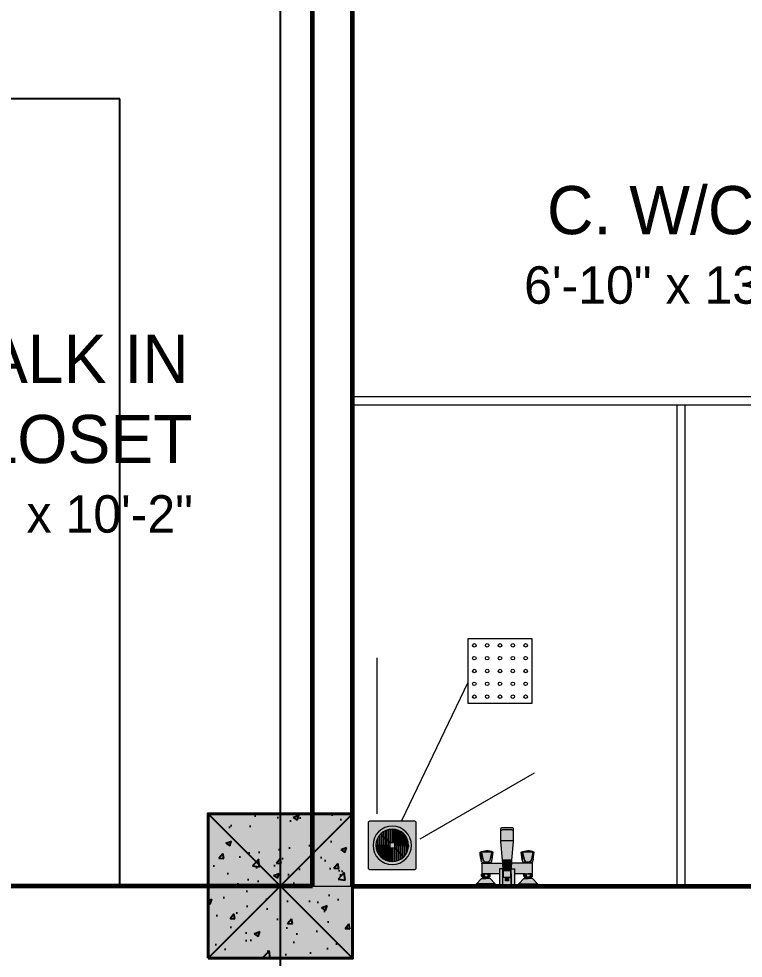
# Model space of a CAD drawing. Header units: feet. Extents: x 109753 to 150441, y 47761 to 75080.
# Drawn here: x 126728.4 to 126818.7, y 50687.7 to 50804.8 of the extents above; entities that cross this region are included whole.
import ezdxf

# ---------------------------------------------------------------- set-up
doc = ezdxf.new("R2010")
doc.units = ezdxf.units.FT
doc.header["$LTSCALE"] = 50
doc.header["$MEASUREMENT"] = 0
doc.linetypes.add('ACAD_ISO04W100', pattern=[30, 24, -3, 0, -3])
doc.linetypes.add('CENTER', pattern=[2, 1.25, -0.25, 0.25, -0.25])
for name, color, linetype, lineweight in [('A-Furniture', 175, 'Continuous', 0), ('CENTRELINE', 146, 'CENTER', 18), ('COLUMN', 16, 'Continuous', 40), ('door and windows', 4, 'Continuous', 13), ('HATCH', 9, 'Continuous', 9), ('TEXT', 181, 'Continuous', 13), ('WALL', 1, 'Continuous', 60)]:
    doc.layers.add(name, color=color, linetype=linetype, lineweight=lineweight)
doc.layers.add('HACTH', color=251, linetype='Continuous')
doc.layers.add('WC-OUTL', color=7, linetype='Continuous')
doc.styles.add('GL_Imperial', font='GOTHIC.TTF', dxfattribs={"height": 8})

# ---------------------------------------------------------------- blocks, each defined once
blk = doc.blocks.new('A$Cb5c74cea')
at = {"true_color": 0xffffff, "transparency": 33554687}
h = blk.add_hatch(color=7, dxfattribs=at)
h.dxf.hatch_style = 1
h.paths.add_polyline_path([(-9, -9), (9, -9), (9, 9), (-9, 9)])
at = {"layer": 'HACTH', "transparency": 33554623}
h = blk.add_hatch(dxfattribs=at)
h.set_pattern_fill('AR-CONC', color=256)
h.set_pattern_definition([(50, (-126497.0296, -50480.552), (7.17260183, -0.62752135), [0.75, -8.25]), (355, (-126497.03, -50480.552), (-1.38751334, 7.52192134), [0.6, -6.6]), (100.4514445, (-126496.432, -50480.604), (5.78508847, 6.8943999), [0.63740192, -7.01142112]), (46.1842, (-126497.03, -50478.552), (10.6724133, -1.6551928), [1.125, -12.375]), (96.6356355, (-126496.14, -50478.69), (9.34661946, 9.741186), [0.9561034, -10.5171376]), (351.184164, (-126497.03, -50478.552), (9.34661945, 9.741186), [0.9, -9.9]), (21, (-126496.0296, -50479.052), (5.96907052, -4.0261889), [0.75, -8.25]), (326, (-126496.03, -50479.052), (2.4331533, 7.25150045), [0.6, -6.6]), (71.451445, (-126495.532, -50479.387), (8.40222377, 3.22531153), [0.6374019, -7.01142112]), (37.5, (-126497.0296, -50480.5518), (0.121598553, 3.32893854), [0, -6.52, 0, -6.7, 0, -6.625]), (7.5, (-126497.0296, -50480.5518), (2.63069537, 3.94411712), [0, -3.82, 0, -6.37, 0, -2.525]), (327.5, (-126499.2596, -50480.5518), (5.33822436, -0.225548717), [0, -2.5, 0, -7.8, 0, -10.35]), (317.5, (-126500.2596, -50480.5518), (5.8318617, 1.00104982), [0, -3.25, 0, -5.18, 0, -7.35])])
h.paths.add_polyline_path([(-9, -9), (9, -9), (9, 9), (-9, 9)])
at = {"layer": 'COLUMN'}
blk.add_lwpolyline([(-9, -9), (9, -9), (9, 9), (-9, 9)], close=True, dxfattribs=at)
at = {"layer": 'Defpoints', "color": 18, "true_color": 0x000000}
for p, q in [((-9, -9), (9, 9)), ((-9, 9), (9, -9))]:
    blk.add_line(p, q, dxfattribs=at)
blk = doc.blocks.new('A$C5DD272C8')
at = {"lineweight": 0, "ltscale": 0.1}
blk.add_lwpolyline([(-100, 0), (100, 0), (100, 200), (-100, 200)], close=True, dxfattribs=at)
for centre in [(-80, 180), (-40, 180), (0, 180), (40, 180), (80, 180), (-80, 140), (-40, 140), (0, 140), (40, 140), (80, 140), (-80, 100), (-40, 100), (0, 100), (40, 100), (80, 100), (-80, 60), (-40, 60), (0, 60), (40, 60), (80, 60), (-80, 20), (-40, 20), (0, 20), (40, 20), (80, 20)]:
    blk.add_circle(centre, 5.52, dxfattribs=at)
blk = doc.blocks.new('*U872')
at = {"true_color": 0xffffff}
h = blk.add_hatch(color=7, dxfattribs=at)
h.dxf.hatch_style = 1
edge = h.paths.add_edge_path()
edge.add_arc((0.015, 0.1787), 0.004, 360, 450)
edge.add_line((0.015, 0.1827), (-0.015, 0.1827))
edge.add_arc((-0.015, 0.1787), 0.004, 90, 180)
edge.add_line((-0.019, 0.1787), (-0.019, 0.1717))
edge.add_line((-0.019, 0.1717), (-0.019, 0.1387))
edge.add_line((-0.019, 0.1387), (-0.014, 0.0807))
edge.add_line((-0.014, 0.0807), (-0.0134, 0.0716))
edge.add_line((-0.0134, 0.0716), (-0.0523, 0.0716))
edge.add_line((-0.0523, 0.0716), (-0.0523, 0.0728))
edge.add_arc((-0.0527, 0.077), 0.00417, 275.2861, 335.1491)
edge.add_arc((-0.2501, 0.1212), 0.2064, 347.1247, 355.6663)
edge.add_arc((-0.0658, 0.0528), 0.057, 67.8225, 88.6863)
edge.add_arc((-0.0632, 0.0528), 0.057, 91.3137, 112.1775)
edge.add_arc((0.1212, 0.1212), 0.2064, 184.3337, 192.8753)
edge.add_arc((-0.0763, 0.077), 0.00417, 204.8509, 264.7139)
edge.add_line((-0.0767, 0.0728), (-0.0767, 0.0716))
edge.add_arc((-0.0772, 0.0694), 0.00226, 76.3145, 180)
edge.add_line((-0.0795, 0.0694), (-0.0795, 0.0404))
edge.add_line((-0.0795, 0.0404), (-0.0765, 0.0384))
edge.add_line((-0.0765, 0.0384), (-0.0791, 0.0364))
edge.add_line((-0.0791, 0.0364), (-0.0791, 0.0302))
edge.add_line((-0.0791, 0.0302), (-0.0765, 0.028))
edge.add_line((-0.0765, 0.028), (-0.0765, 0.0238))
edge.add_line((-0.0765, 0.0238), (-0.0795, 0.0238))
edge.add_line((-0.0795, 0.0238), (-0.0951, 0.007))
edge.add_line((-0.0951, 0.007), (-0.0951, -0.0004))
edge.add_line((-0.0951, -0.0004), (-0.0367, -0.0004))
edge.add_line((-0.0367, -0.0004), (-0.0367, 0.007))
edge.add_line((-0.0367, 0.007), (-0.0523, 0.0238))
edge.add_line((-0.0523, 0.0238), (-0.0553, 0.0238))
edge.add_line((-0.0553, 0.0238), (-0.0553, 0.028))
edge.add_line((-0.0553, 0.028), (-0.0527, 0.0302))
edge.add_line((-0.0527, 0.0302), (-0.0527, 0.0364))
edge.add_line((-0.0527, 0.0364), (-0.0553, 0.0384))
edge.add_line((-0.0553, 0.0384), (-0.023, 0.0384))
edge.add_line((-0.023, 0.0384), (-0.023, 0.0031))
edge.add_line((-0.023, 0.0031), (-0.0319, 0.0017))
edge.add_line((-0.0319, 0.0017), (-0.0319, 0))
edge.add_line((-0.0319, 0), (-0.023, 0))
edge.add_line((-0.023, 0), (-0.023, -0.0003))
edge.add_line((-0.023, -0.0003), (-0.013, -0.0003))
edge.add_line((-0.013, -0.0003), (-0.013, 0))
edge.add_line((-0.013, 0), (0.013, 0))
edge.add_line((0.013, 0), (0.013, -0.0003))
edge.add_line((0.013, -0.0003), (0.023, -0.0003))
edge.add_line((0.023, -0.0003), (0.023, 0))
edge.add_line((0.023, 0), (0.0319, 0))
edge.add_line((0.0319, 0), (0.0319, 0.0017))
edge.add_line((0.0319, 0.0017), (0.023, 0.0031))
edge.add_line((0.023, 0.0031), (0.023, 0.0384))
edge.add_line((0.023, 0.0384), (0.0553, 0.0384))
edge.add_line((0.0553, 0.0384), (0.0527, 0.0364))
edge.add_line((0.0527, 0.0364), (0.0527, 0.0302))
edge.add_line((0.0527, 0.0302), (0.0553, 0.028))
edge.add_line((0.0553, 0.028), (0.0553, 0.0238))
edge.add_line((0.0553, 0.0238), (0.0523, 0.0238))
edge.add_line((0.0523, 0.0238), (0.0367, 0.007))
edge.add_line((0.0367, 0.007), (0.0367, -0.0004))
edge.add_line((0.0367, -0.0004), (0.0951, -0.0004))
edge.add_line((0.0951, -0.0004), (0.0951, 0.007))
edge.add_line((0.0951, 0.007), (0.0795, 0.0238))
edge.add_line((0.0795, 0.0238), (0.0765, 0.0238))
edge.add_line((0.0765, 0.0238), (0.0765, 0.028))
edge.add_line((0.0765, 0.028), (0.0791, 0.0302))
edge.add_line((0.0791, 0.0302), (0.0791, 0.0364))
edge.add_line((0.0791, 0.0364), (0.0765, 0.0384))
edge.add_line((0.0765, 0.0384), (0.0769, 0.0384))
edge.add_arc((0.0769, 0.0404), 0.002, 270, 360)
edge.add_line((0.0789, 0.0404), (0.0789, 0.0694))
edge.add_arc((0.0767, 0.0694), 0.00226, 0, 103.6855)
edge.add_line((0.0761, 0.0716), (0.0761, 0.0728))
edge.add_arc((0.0757, 0.077), 0.00417, 275.2861, 335.1491)
edge.add_arc((-0.1217, 0.1212), 0.2064, 347.1247, 355.6663)
edge.add_arc((0.0626, 0.0528), 0.057, 67.8225, 88.6863)
edge.add_arc((0.0652, 0.0528), 0.057, 91.3137, 112.1775)
edge.add_arc((0.2496, 0.1212), 0.2064, 184.3337, 192.8753)
edge.add_arc((0.0521, 0.077), 0.00417, 204.8509, 264.7139)
edge.add_line((0.0517, 0.0728), (0.0517, 0.0716))
edge.add_line((0.0517, 0.0716), (0.0134, 0.0716))
edge.add_line((0.0134, 0.0716), (0.014, 0.0807))
edge.add_line((0.014, 0.0807), (0.019, 0.1387))
edge.add_line((0.019, 0.1387), (0.019, 0.1717))
edge.add_line((0.019, 0.1717), (0.019, 0.1787))
h = blk.add_hatch(color=7, dxfattribs=at)
h.dxf.hatch_style = 1
h.paths.add_polyline_path([(-0.019, 0.1417), (-0.019, 0.1717), (-0.019, 0.1787, -0.414214), (-0.015, 0.1827), (0.015, 0.1827, -0.414214), (0.019, 0.1787), (0.019, 0.1717), (0.019, 0.1417)])
h = blk.add_hatch(color=7, dxfattribs=at)
h.dxf.hatch_style = 1
h.paths.add_polyline_path([(-0.0443, 0.1056, 0.167018), (-0.0487, 0.1042, 0.256857), (-0.0527, 0.1064), (-0.0645, 0.1064), (-0.0763, 0.1064, 0.256857), (-0.0803, 0.1042, 0.167018), (-0.0847, 0.1056, -0.091288), (-0.0645, 0.1098, -0.091288)])
h = blk.add_hatch(color=7, dxfattribs=at)
h.dxf.hatch_style = 1
h.paths.add_polyline_path([(-0.0815, 0.0819, -0.029008), (-0.0847, 0.1056, -0.167018), (-0.0803, 0.1042, -0.059643)])
h = blk.add_hatch(color=7, dxfattribs=at)
h.dxf.hatch_style = 1
h.paths.add_polyline_path([(-0.0487, 0.1042, -0.167018), (-0.0443, 0.1056, -0.029008), (-0.0475, 0.0819, -0.059643)])
h = blk.add_hatch(color=7, dxfattribs=at)
h.dxf.hatch_style = 1
h.paths.add_polyline_path([(0.0521, 0.1064, 0.256857), (0.0481, 0.1042, 0.167018), (0.0437, 0.1056, -0.091288), (0.0639, 0.1098, -0.091288), (0.0841, 0.1056, 0.167018), (0.0797, 0.1042, 0.256857), (0.0757, 0.1064), (0.0639, 0.1064)])
h = blk.add_hatch(color=7, dxfattribs=at)
h.dxf.hatch_style = 1
h.paths.add_polyline_path([(0.0469, 0.0819, -0.029008), (0.0437, 0.1056, -0.167018), (0.0481, 0.1042, -0.059643)])
h = blk.add_hatch(color=7, dxfattribs=at)
h.dxf.hatch_style = 1
h.paths.add_polyline_path([(0.0797, 0.1042, -0.167018), (0.0841, 0.1056, -0.029008), (0.0809, 0.0819, -0.059643)])
h = blk.add_hatch(color=7, dxfattribs=at)
h.dxf.hatch_style = 1
h.paths.add_polyline_path([(-0.0134, 0.0716), (-0.012, 0.0487), (-0.012, 0.0384), (-0.013, 0.0384), (-0.013, 0.0537), (-0.023, 0.0537), (-0.023, 0.0384), (-0.0557, 0.0384), (-0.0659, 0.0384), (-0.0739, 0.0384), (-0.0765, 0.0384), (-0.0795, 0.0404), (-0.0795, 0.0694, -0.486035), (-0.0767, 0.0716), (-0.0523, 0.0716)])
h = blk.add_hatch(color=7, dxfattribs=at)
h.dxf.hatch_style = 1
h.paths.add_polyline_path([(-0.0134, 0.0716), (-0.014, 0.0807), (0.014, 0.0807), (0.0134, 0.0716), (0.012, 0.0487), (-0.012, 0.0487)])
h = blk.add_hatch(color=7, dxfattribs=at)
h.dxf.hatch_style = 1
h.paths.add_polyline_path([(0.0517, 0.0716), (0.0761, 0.0716, -0.486035), (0.0789, 0.0694), (0.0789, 0.0404, -0.414214), (0.0769, 0.0384), (0.0759, 0.0384), (0.0659, 0.0384), (0.0579, 0.0384), (0.0553, 0.0384), (0.023, 0.0384), (0.023, 0.0537), (0.013, 0.0537), (0.013, 0.0384), (0.012, 0.0384), (0.012, 0.0487), (0.0134, 0.0716)])
h = blk.add_hatch(color=7, dxfattribs=at)
h.dxf.hatch_style = 1
h.paths.add_polyline_path([(-0.0717, 0.0302), (-0.0739, 0.028), (-0.0765, 0.028), (-0.0791, 0.0302), (-0.0791, 0.0364), (-0.0765, 0.0384), (-0.0739, 0.0384), (-0.0717, 0.0364)])
h = blk.add_hatch(color=7, dxfattribs=at)
h.dxf.hatch_style = 1
h.paths.add_polyline_path([(-0.0601, 0.0364), (-0.0579, 0.0384), (-0.0553, 0.0384), (-0.0527, 0.0364), (-0.0527, 0.0302), (-0.0553, 0.028), (-0.0579, 0.028), (-0.0601, 0.0302)])
h = blk.add_hatch(color=7, dxfattribs=at)
h.dxf.hatch_style = 1
h.paths.add_polyline_path([(-0.013, 0.0046), (-0.013, 0.0017), (-0.013, -0.0003), (-0.023, -0.0003), (-0.023, 0), (-0.023, 0.0031), (-0.023, 0.0384), (-0.023, 0.0537), (-0.013, 0.0537), (-0.013, 0.0384)])
h = blk.add_hatch(color=7, dxfattribs=at)
h.dxf.hatch_style = 1
h.paths.add_polyline_path([(0.023, 0.0031), (0.023, -0.0003), (0.013, -0.0003), (0.013, 0), (0.013, 0.0046), (0.013, 0.0384), (0.013, 0.0537), (0.023, 0.0537), (0.023, 0.0384)])
h = blk.add_hatch(color=7, dxfattribs=at)
h.dxf.hatch_style = 1
h.paths.add_polyline_path([(0.0527, 0.0364), (0.0553, 0.0384), (0.0579, 0.0384), (0.0601, 0.0364), (0.0601, 0.0302), (0.0579, 0.028), (0.0553, 0.028), (0.0527, 0.0302)])
h = blk.add_hatch(color=7, dxfattribs=at)
h.dxf.hatch_style = 1
h.paths.add_polyline_path([(0.0717, 0.0364), (0.0739, 0.0384), (0.0765, 0.0384), (0.0791, 0.0364), (0.0791, 0.0302), (0.0765, 0.028), (0.0739, 0.028), (0.0717, 0.0302)])
h = blk.add_hatch(color=7, dxfattribs=at)
h.dxf.hatch_style = 1
h.paths.add_polyline_path([(-0.0659, 0.0238), (-0.0553, 0.0238), (-0.0523, 0.0238), (-0.0367, 0.007), (-0.0951, 0.007), (-0.0795, 0.0238), (-0.0765, 0.0238)])
h = blk.add_hatch(color=7, dxfattribs=at)
h.dxf.hatch_style = 1
h.paths.add_polyline_path([(-0.023, 0.0017), (-0.0319, 0.0017), (-0.023, 0.0031)])
h = blk.add_hatch(color=7, dxfattribs=at)
h.dxf.hatch_style = 1
h.paths.add_polyline_path([(0.013, 0.0017), (0, 0.0017), (-0.013, 0.0017), (-0.013, 0.0046), (0.0125, 0.0046), (0.013, 0.0046)])
h = blk.add_hatch(color=7, dxfattribs=at)
h.dxf.hatch_style = 1
h.paths.add_polyline_path([(0.005, 0.0277), (0.005, 0.0166), (-0.005, 0.0166), (-0.005, 0.0277)])
h = blk.add_hatch(color=7, dxfattribs=at)
h.dxf.hatch_style = 1
h.paths.add_polyline_path([(0.0319, 0.0017), (0.023, 0.0017), (0.023, 0.0031)])
h = blk.add_hatch(color=7, dxfattribs=at)
h.dxf.hatch_style = 1
h.paths.add_polyline_path([(0.0367, 0.007), (0.0523, 0.0238), (0.0553, 0.0238), (0.0659, 0.0238), (0.0765, 0.0238), (0.0795, 0.0238), (0.0951, 0.007)])
at = {"color": 252, "lineweight": 5}
for p, q in [((0.015, 0.1757), (-0.015, 0.1757)), ((0.019, 0.1417), (-0.019, 0.1417)), ((-0.014, 0.0807), (0.014, 0.0807))]:
    blk.add_line(p, q, dxfattribs=at)
for p, q in [((-0.0523, 0.0716), (-0.0134, 0.0716)), ((0.0517, 0.0716), (0.0134, 0.0716)), ((-0.013, 0.0384), (-0.012, 0.0384)), ((0.013, 0.0384), (0.012, 0.0384))]:
    blk.add_line(p, q)
for points in [[(0.0134, 0.0716), (0.014, 0.0807), (0.019, 0.1387), (0.019, 0.1717), (0.019, 0.1787, 0.414214), (0.015, 0.1827), (-0.015, 0.1827, 0.414214), (-0.019, 0.1787)], [(-0.0767, 0.0728, -0.267309), (-0.0801, 0.0752, -0.037287), (-0.0847, 0.1056, -0.091288), (-0.0645, 0.1098, -2.64258)], [(-0.0523, 0.0728, 0.267309), (-0.0489, 0.0752, 0.037287), (-0.0443, 0.1056, 0.091288), (-0.0645, 0.1098, 2.64258)], [(0.0517, 0.0728, -0.267309), (0.0483, 0.0752, -0.037287), (0.0437, 0.1056, -0.091288), (0.0639, 0.1098, -2.64258)], [(0.0761, 0.0728, 0.267309), (0.0795, 0.0752, 0.037287), (0.0841, 0.1056, 0.091288), (0.0639, 0.1098, 2.64258)], [(-0.0765, 0.0384), (-0.0795, 0.0404), (-0.0795, 0.0694, -0.486035), (-0.0767, 0.0716)], [(0.0789, 0.0694), (0.0789, 0.0404, -0.414214), (0.0769, 0.0384), (0.0759, 0.0384)], [(0.0789, 0.0694, 0.486035), (0.0761, 0.0716)]]:
    blk.add_lwpolyline(points, format="xyb")
for points in [[(-0.019, 0.1787), (-0.019, 0.1717), (-0.019, 0.1387), (-0.014, 0.0807), (-0.0134, 0.0716)], [(0.0759, 0.0716), (0.0761, 0.0716)], [(-0.0765, 0.028), (-0.0791, 0.0302), (-0.0791, 0.0364), (-0.0765, 0.0384)], [(-0.0557, 0.0384), (-0.023, 0.0384)], [(-0.0553, 0.028), (-0.0527, 0.0302), (-0.0527, 0.0364), (-0.0553, 0.0384)], [(-0.023, 0.0384), (-0.023, 0.0031)], [(-0.013, 0.0046), (-0.013, 0.0384)], [(-0.005, 0.0277), (-0.012, 0.0277), (-0.012, 0.0384)], [(0.012, 0.0384), (0.012, 0.0277), (0.005, 0.0277)], [(0.013, 0.0046), (0.013, 0.0384)], [(0.023, 0.0384), (0.023, 0.0031)], [(0.023, 0.0384), (0.0553, 0.0384)], [(0.0553, 0.028), (0.0527, 0.0302), (0.0527, 0.0364), (0.0553, 0.0384)], [(0.0553, 0.0384), (0.0659, 0.0384)], [(0.0765, 0.0384), (0.0659, 0.0384)], [(0.0765, 0.028), (0.0791, 0.0302), (0.0791, 0.0364), (0.0765, 0.0384)], [(-0.0951, 0.007), (-0.0795, 0.0238), (-0.0765, 0.0238)], [(-0.0951, 0.007), (-0.0951, -0.0004)], [(-0.0951, -0.0004), (-0.0367, -0.0004), (-0.0367, 0.007)], [(-0.0765, 0.0238), (-0.0765, 0.028)], [(-0.0553, 0.0238), (-0.0553, 0.028)], [(-0.0367, 0.007), (-0.0523, 0.0238), (-0.0553, 0.0238)], [(-0.0319, 0.0017), (-0.023, 0.0031)], [(-0.0319, 0.0017), (-0.0319, 0)], [(-0.023, 0), (-0.0319, 0)], [(-0.023, 0), (-0.023, -0.0003), (-0.013, -0.0003)], [(-0.013, -0.0003), (-0.013, 0)], [(0.013, 0), (-0.013, 0)], [(0.013, 0.0046), (0.0125, 0.0046)], [(0.023, 0), (0.023, -0.0003), (0.013, -0.0003)], [(0.013, -0.0003), (0.013, 0)], [(0.0319, 0.0017), (0.023, 0.0031)], [(0.0319, 0), (0.023, 0)], [(0.0319, 0.0017), (0.0319, 0)], [(0.0367, 0.007), (0.0523, 0.0238), (0.0553, 0.0238)], [(0.0951, -0.0004), (0.0367, -0.0004), (0.0367, 0.007)], [(0.0553, 0.0238), (0.0553, 0.028)], [(0.0765, 0.0238), (0.0765, 0.028)], [(0.0951, 0.007), (0.0795, 0.0238), (0.0765, 0.0238)]]:
    blk.add_lwpolyline(points)
for points in [[(-0.0847, 0.1056, -0.167018), (-0.0803, 0.1042, -0.059643), (-0.0815, 0.0819, 3.293794)], [(-0.0645, 0.1064), (-0.0763, 0.1064, 0.256857), (-0.0803, 0.1042), (-0.0747, 0.0802, 0.295314), (-0.0645, 0.0744, 0.695222)], [(-0.0645, 0.1064), (-0.0527, 0.1064, -0.256857), (-0.0487, 0.1042), (-0.0543, 0.0802, -0.295314), (-0.0645, 0.0744, -0.695222)], [(-0.0443, 0.1056, 0.167018), (-0.0487, 0.1042, 0.059643), (-0.0475, 0.0819, -3.293794)], [(0.0437, 0.1056, -0.167018), (0.0481, 0.1042, -0.059643), (0.0469, 0.0819, 3.293794)], [(0.0639, 0.1064), (0.0521, 0.1064, 0.256857), (0.0481, 0.1042), (0.0537, 0.0802, 0.295314), (0.0639, 0.0744, 0.695222)], [(0.0639, 0.1064), (0.0757, 0.1064, -0.256857), (0.0797, 0.1042), (0.0741, 0.0802, -0.295314), (0.0639, 0.0744, -0.695222)], [(0.0841, 0.1056, 0.167018), (0.0797, 0.1042, 0.059643), (0.0809, 0.0819, -3.293794)]]:
    blk.add_lwpolyline(points, format="xyb", dxfattribs=at)
at = {"ltscale": 0.1}
for points in [[(-0.0487, 0.1042, 0.256857), (-0.0527, 0.1064), (-0.0645, 0.1064), (-0.0763, 0.1064, 0.256857), (-0.0803, 0.1042), (-0.0747, 0.0802, 0.295314), (-0.0645, 0.0744, 0.295314), (-0.0543, 0.0802)], [(0.0757, 0.1064), (0.0639, 0.1064), (0.0521, 0.1064, 0.256857), (0.0481, 0.1042), (0.0537, 0.0802, 0.295314), (0.0639, 0.0744, 0.295314), (0.0741, 0.0802), (0.0797, 0.1042, 0.256857)]]:
    blk.add_lwpolyline(points, format="xyb", close=True, dxfattribs=at)
at = {"color": 252, "lineweight": 5}
for points in [[(-0.0767, 0.0716), (-0.0767, 0.0728)], [(-0.0523, 0.0728), (-0.0523, 0.0716)], [(0.0517, 0.0728), (0.0517, 0.0716)], [(0.0761, 0.0716), (0.0761, 0.0728)], [(-0.012, 0.0487), (0.012, 0.0487)], [(-0.0367, 0.007), (-0.0951, 0.007)], [(-0.0765, 0.028), (-0.0659, 0.028)], [(-0.0765, 0.0238), (-0.0659, 0.0238)], [(-0.0553, 0.028), (-0.0659, 0.028)], [(-0.0553, 0.0238), (-0.0659, 0.0238)], [(-0.023, 0.0017), (-0.0319, 0.0017)], [(0.0125, 0.0046), (-0.013, 0.0046)], [(0, 0.0017), (-0.013, 0.0017)], [(-0.005, 0.0276), (-0.005, 0.0166), (0.005, 0.0166), (0.005, 0.0276)], [(0, 0.0017), (0.013, 0.0017)], [(0.023, 0.0017), (0.0319, 0.0017)], [(0.0367, 0.007), (0.0951, 0.007)], [(0.0553, 0.028), (0.0659, 0.028)], [(0.0553, 0.0238), (0.0659, 0.0238)], [(0.0765, 0.028), (0.0659, 0.028)], [(0.0765, 0.0238), (0.0659, 0.0238)]]:
    blk.add_lwpolyline(points, dxfattribs=at)
at = {"color": 7}
for points in [[(-0.0767, 0.0728), (-0.0523, 0.0728)], [(-0.0134, 0.0716), (-0.012, 0.0487)], [(0.012, 0.0487), (0.0134, 0.0716)], [(0.0761, 0.0728), (0.0517, 0.0728)], [(-0.0765, 0.0384), (-0.0659, 0.0384)], [(-0.0553, 0.0384), (-0.0659, 0.0384)], [(-0.013, 0.0384), (-0.013, 0.0537), (-0.023, 0.0537), (-0.023, 0.0384)], [(-0.012, 0.0384), (-0.012, 0.0487)], [(0.012, 0.0487), (0.012, 0.0384)], [(0.013, 0.0384), (0.013, 0.0537), (0.023, 0.0537), (0.023, 0.0384)], [(0.0553, 0.0384), (0.0759, 0.0384)], [(-0.023, 0.0031), (-0.023, 0)], [(-0.013, 0), (-0.013, 0.0046)], [(0.005, 0.0277), (-0.005, 0.0277)], [(0.013, 0), (0.013, 0.0046)], [(0.023, 0.0031), (0.023, 0)]]:
    blk.add_lwpolyline(points, dxfattribs=at)
for points in [[(-0.0767, 0.0716), (-0.0523, 0.0716, 0.298825)], [(0.0761, 0.0716), (0.0517, 0.0716, -0.298825)]]:
    blk.add_lwpolyline(points, format="xyb", dxfattribs=at)
at = {"color": 15, "lineweight": 9}
for points in [[(-0.0739, 0.0384), (-0.0717, 0.0364), (-0.0717, 0.0302), (-0.0739, 0.028)], [(-0.0717, 0.0364), (-0.0689, 0.0384)], [(-0.0717, 0.0302), (-0.0689, 0.028)], [(-0.0601, 0.0364), (-0.0629, 0.0384)], [(-0.0601, 0.0302), (-0.0629, 0.028)], [(-0.0579, 0.0384), (-0.0601, 0.0364), (-0.0601, 0.0302), (-0.0579, 0.028)], [(0.0579, 0.0384), (0.0601, 0.0364), (0.0601, 0.0302), (0.0579, 0.028)], [(0.0601, 0.0364), (0.0629, 0.0384)], [(0.0601, 0.0302), (0.0629, 0.028)], [(0.0717, 0.0364), (0.0689, 0.0384)], [(0.0717, 0.0302), (0.0689, 0.028)], [(0.0739, 0.0384), (0.0717, 0.0364), (0.0717, 0.0302), (0.0739, 0.028)]]:
    blk.add_lwpolyline(points, dxfattribs=at)
at = {"ltscale": 0.1}
for points in [[(-0.0659, 0.0384), (-0.0739, 0.0384), (-0.0717, 0.0364), (-0.0717, 0.0302), (-0.0739, 0.028), (-0.0659, 0.028), (-0.0579, 0.028), (-0.0601, 0.0302), (-0.0601, 0.0364), (-0.0579, 0.0384)], [(0.012, 0.0487), (-0.012, 0.0487), (-0.012, 0.0384), (-0.013, 0.0384), (-0.013, 0.0046), (-0.013, 0.0017), (0, 0.0017), (0.013, 0.0017), (0.013, 0.0046), (0.013, 0.0384), (0.012, 0.0384)], [(0.0659, 0.0384), (0.0579, 0.0384), (0.0601, 0.0364), (0.0601, 0.0302), (0.0579, 0.028), (0.0659, 0.028), (0.0739, 0.028), (0.0717, 0.0302), (0.0717, 0.0364), (0.0739, 0.0384)], [(0.005, 0.0277), (-0.005, 0.0277), (-0.005, 0.0166), (0.005, 0.0166)]]:
    blk.add_lwpolyline(points, close=True, dxfattribs=at)
at = {"color": 252, "lineweight": 5}
for centre, start, end in [((-0.015, 0.171), 90, 180), ((0.015, 0.171), 0, 90)]:
    blk.add_arc(centre, 0.004, start, end, dxfattribs=at)
at = {"layer": 'WC-OUTL'}
blk.add_lwpolyline([(0.0951, 0.007), (0.0951, -0.0004)], dxfattribs=at)
blk = doc.blocks.new('A$C796B0317')
at = {"true_color": 0xcecdcb}
h = blk.add_hatch(color=254, dxfattribs=at)
h.dxf.hatch_style = 1
edge = h.paths.add_edge_path()
edge.add_line((-70.6, 0), (70.6, 0))
edge.add_arc((70.6, -4.4), 4.42, 0, 90, ccw=False)
edge.add_line((75, -4.4), (75, -145.6))
edge.add_arc((70.6, -145.6), 4.42, 270, 360, ccw=False)
edge.add_line((70.6, -150), (-70.6, -150))
edge.add_arc((-70.6, -145.6), 4.42, 180, 270, ccw=False)
edge.add_line((-75, -145.6), (-75, -4.4))
edge.add_arc((-70.6, -4.4), 4.42, 90, 180, ccw=False)
edge = h.paths.add_edge_path(flags=16)
edge.add_arc((0, -75), 59.9, 0, 360)
at = {"true_color": 0x646d72}
h = blk.add_hatch(color=251, dxfattribs=at)
h.dxf.hatch_style = 1
h.paths.add_polyline_path([(-59.9, -75, 1), (59.9, -75, 1)])
h.paths.add_polyline_path([(50.7, -75, -1), (-50.7, -75, -1)], flags=16)
h.paths.add_polyline_path([(0, -50.2), (0, -54.4), (-22.5, -54.4), (-26.8, -50.2)], flags=0)
h.paths.add_polyline_path([(0, -56.8), (0, -61), (-15.9, -61), (-20.1, -56.8)], flags=0)
h.paths.add_polyline_path([(-14, -75), (-14, -90.9), (-18.2, -95.1), (-18.2, -75)], flags=0)
h.paths.add_polyline_path([(-20.6, -75), (-20.6, -97.5), (-24.8, -101.8), (-24.8, -75)], flags=0)
h.paths.add_polyline_path([(-27.4, -75), (-27.4, -104.4), (-31.5, -108.6), (-31.5, -75)], flags=0)
h.paths.add_polyline_path([(15.9, -89), (20.1, -93.2), (0, -93.2), (0, -89)], flags=0)
h.paths.add_polyline_path([(22.5, -95.6), (26.8, -99.8), (0, -99.8), (0, -95.6)], flags=0)
h.paths.add_polyline_path([(29.4, -102.4), (33.6, -106.5), (0, -106.5), (0, -102.4)], flags=0)
at = {"true_color": 0xaaabad}
h = blk.add_hatch(color=253, dxfattribs=at)
h.dxf.hatch_style = 1
edge = h.paths.add_edge_path()
edge.add_arc((0, -75), 50.7, 0, 360)
edge = h.paths.add_edge_path(flags=17)
edge.add_line((27.4, -32.3), (27.4, -75))
at = {"color": 252, "lineweight": 0}
for p, q in [((0, -28.8), (0, -24.6)), ((-35.8, -41.2), (-36.9, -40.2)), ((-32.3, -41.2), (-35.1, -38.4)), ((-29.4, -47.6), (-33.6, -43.5)), ((-25.8, -47.6), (-30, -43.5)), ((-22.5, -54.4), (-26.8, -50.2)), ((-19, -54.4), (-23.2, -50.2)), ((-15.9, -61), (-20.1, -56.8)), ((-12.3, -61), (-16.5, -56.8)), ((0, -34.8), (0, -30.6)), ((0, -41.2), (0, -37)), ((0, -47.6), (0, -43.5)), ((0, -54.4), (0, -50.2)), ((0, -61), (0, -56.8)), ((14, -59.1), (18.2, -54.9)), ((14, -62.7), (18.2, -58.5)), ((20.6, -52.5), (24.8, -48.2)), ((20.6, -56), (24.8, -51.8)), ((27.4, -45.6), (31.5, -41.4)), ((27.4, -49.2), (31.5, -45)), ((33.8, -39.2), (34.8, -38.1)), ((33.8, -42.7), (36.6, -39.9)), ((-46.2, -75), (-50.4, -75)), ((-40.2, -75), (-44.4, -75)), ((-33.8, -75), (-38, -75)), ((-27.4, -75), (-31.5, -75)), ((-20.6, -75), (-24.8, -75)), ((-14, -75), (-18.2, -75)), ((-14, -87.3), (-18.2, -91.5)), ((-9.6, -67.3), (-13.8, -63.1)), ((-7.7, -75), (-11.9, -75)), ((-7.7, -81), (-11.9, -85.2)), ((-7.7, -84.6), (-11.9, -88.8)), ((-6, -67.3), (-10.2, -63.1)), ((-7.7, -75), (-7.7, -67.3)), ((0, -82.7), (-7.7, -82.7)), ((0, -67.3), (0, -63.1)), ((0, -67.3), (7.7, -67.3)), ((0, -82.7), (0, -86.9)), ((6, -82.7), (10.2, -86.9)), ((7.7, -65.4), (11.9, -61.2)), ((7.7, -69), (11.9, -64.8)), ((7.7, -75), (7.7, -82.7)), ((7.7, -75), (11.9, -75)), ((9.6, -82.7), (13.8, -86.9)), ((14, -75), (18.2, -75)), ((20.6, -75), (24.8, -75)), ((27.4, -75), (31.5, -75)), ((33.8, -75), (38, -75)), ((40.2, -75), (44.4, -75)), ((46.2, -75), (50.4, -75)), ((-33.8, -107.3), (-36.6, -110.1)), ((-33.8, -110.8), (-34.8, -111.9)), ((-27.4, -100.8), (-31.5, -105)), ((-27.4, -104.4), (-31.5, -108.6)), ((-20.6, -94), (-24.8, -98.2)), ((-20.6, -97.5), (-24.8, -101.8)), ((-14, -90.9), (-18.2, -95.1)), ((0, -89), (0, -93.2)), ((0, -95.6), (0, -99.8)), ((0, -102.4), (0, -106.5)), ((0, -108.8), (0, -113)), ((0, -115.2), (0, -119.4)), ((12.3, -89), (16.5, -93.2)), ((15.9, -89), (20.1, -93.2)), ((19, -95.6), (23.2, -99.8)), ((22.5, -95.6), (26.8, -99.8)), ((25.8, -102.4), (30, -106.5)), ((29.4, -102.4), (33.6, -106.5)), ((32.3, -108.8), (35.1, -111.6)), ((35.8, -108.8), (36.9, -109.8)), ((0, -121.2), (0, -125.4))]:
    blk.add_line(p, q, dxfattribs=at)
at = {"linetype": 'Continuous'}
blk.add_lwpolyline([(-70.6, 0), (70.6, 0, -0.414214), (75, -4.4), (75, -145.6, -0.414214), (70.6, -150), (-70.6, -150, -0.414214), (-75, -145.6), (-75, -4.4, -0.414214)], format="xyb", close=True, dxfattribs=at)
at = {"color": 252, "lineweight": 0}
for points in [[(-20.9, -28.8), (0, -28.8)], [(0, -24.6), (-5.8, -24.6)], [(0.8, -24.3), (0.8, -67.3)], [(5, -67.3), (5, -24.5)], [(7.7, -24.9), (7.7, -75)], [(11.9, -75), (11.9, -25.7)], [(14, -26.3), (14, -75)], [(18.2, -75), (18.2, -27.7)], [(20.6, -28.7), (20.6, -75)], [(0, -56.8), (-47.3, -56.8)], [(-46.3, -54.4), (0, -54.4)], [(0, -50.2), (-44.2, -50.2)], [(-42.7, -47.6), (0, -47.6)], [(0, -43.5), (-39.7, -43.5)], [(-37.8, -41.2), (0, -41.2)], [(0, -37), (-33.6, -37)], [(-30.9, -34.8), (0, -34.8)], [(0, -30.6), (-24.5, -30.6)], [(24.8, -75), (24.8, -30.8)], [(27.4, -32.3), (27.4, -75)], [(31.5, -75), (31.5, -35.3)], [(33.8, -37.2), (33.8, -75)], [(38, -75), (38, -41.4)], [(40.2, -44.1), (40.2, -75)], [(44.4, -75), (44.4, -50.5)], [(46.2, -54.1), (46.2, -75)], [(-50.7, -74.2), (-7.7, -74.2)], [(-7.7, -70), (-50.5, -70)], [(-50.4, -75), (-50.4, -80.8)], [(-50.1, -67.3), (0, -67.3)], [(0, -63.1), (-49.3, -63.1)], [(-48.7, -61), (0, -61)], [(-46.2, -95.9), (-46.2, -75)], [(-44.4, -75), (-44.4, -99.5)], [(-40.2, -105.9), (-40.2, -75)], [(-38, -75), (-38, -108.6)], [(-33.8, -112.8), (-33.8, -75)], [(-31.5, -75), (-31.5, -114.7)], [(-27.4, -117.7), (-27.4, -75)], [(-24.8, -75), (-24.8, -119.2)], [(-20.6, -121.3), (-20.6, -75)], [(-18.2, -75), (-18.2, -122.3)], [(-14, -123.7), (-14, -75)], [(-11.9, -75), (-11.9, -124.3)], [(-7.7, -125.1), (-7.7, -75)], [(-5, -82.7), (-5, -125.5)], [(-0.8, -125.7), (-0.8, -82.7)], [(50.1, -82.7), (0, -82.7)], [(0, -86.9), (49.3, -86.9)], [(50.7, -75.8), (7.7, -75.8)], [(7.7, -80), (50.5, -80)], [(48.7, -89), (0, -89)], [(0, -93.2), (47.3, -93.2)], [(46.3, -95.6), (0, -95.6)], [(0, -99.8), (44.2, -99.8)], [(42.7, -102.4), (0, -102.4)], [(0, -106.5), (39.7, -106.5)], [(37.8, -108.8), (0, -108.8)], [(0, -113), (33.6, -113)], [(30.9, -115.2), (0, -115.2)], [(0, -119.4), (24.5, -119.4)], [(20.9, -121.2), (0, -121.2)], [(0, -125.4), (5.8, -125.4)]]:
    blk.add_lwpolyline(points, dxfattribs=at)
at = {"color": 252, "lineweight": 5}
blk.add_lwpolyline([(50.4, -75), (50.4, -69.2)], dxfattribs=at)
for radius in [59.9, 50.7]:
    blk.add_circle((0, -75), radius, dxfattribs=at)

msp = doc.modelspace()

# ---------------------------------------------------------------- linework, layer by layer
at = {"linetype": 'ACAD_ISO04W100', "ltscale": 3}
msp.add_line((126761.03, 50294.25), (126761.03, 51492.02), dxfattribs=at)
for p, q in [((126741.03, 50794.79), (126692.03, 50794.79)), ((126741.03, 50696.67), (126741.03, 50794.79))]:
    msp.add_line(p, q)
at = {"layer": 'CENTRELINE', "ltscale": 35}
msp.add_line((126392.03, 50696.67), (127331.03, 50696.67), dxfattribs=at)
at = {"layer": 'door and windows'}
for p, q in [((126770.03, 50757.67), (126851.99, 50757.67)), ((126770.03, 50756.67), (126851.99, 50756.67)), ((126810.51, 50696.67), (126810.51, 50756.67)), ((126811.51, 50696.67), (126811.51, 50756.67))]:
    msp.add_line(p, q, dxfattribs=at)
at = {"layer": 'HATCH'}
for p, q in [((126773.09, 50705.65), (126773.09, 50725.12)), ((126776.19, 50704.82), (126784.43, 50722.09)), ((126778.46, 50702.55), (126792.73, 50710.78))]:
    msp.add_line(p, q, dxfattribs=at)
at = {"layer": 'WALL'}
for p, q in [((126770.03, 50696.67), (126770.03, 50823.79)), ((126765.03, 50696.67), (126765.03, 50818.79)), ((126765.03, 50696.67), (126692.03, 50696.67)), ((126770.03, 50696.67), (126851.99, 50696.67)), ((126811.01, 50696.67), (126811.01, 50696.67))]:
    msp.add_line(p, q, dxfattribs=at)

# ---------------------------------------------------------------- block references
msp.add_blockref('A$Cb5c74cea', (126761.03, 50696.67))
at = {"layer": 'A-Furniture'}
for name, p, xscale, yscale, zscale in [('A$C5DD272C8', (126788.41, 50719.47), 0.04000000000001496, 0.04000000000001496, 0.04000000000001496), ('*U872', (126789.29, 50696.67), -40.00000000001496, 40.00000000001496, 40.00000000001496)]:
    msp.add_blockref(name, p, dxfattribs=dict(at, xscale=xscale, yscale=yscale, zscale=zscale))
at = {"layer": 'A-Furniture', "ltscale": 0.1, "xscale": -0.04000000000001496, "yscale": 0.04000000000001496, "zscale": 0.04000000000001496, "rotation": 180}
msp.add_blockref('A$C796B0317', (126774.98, 50698.74), dxfattribs=at)

# ---------------------------------------------------------------- texts
at = {"layer": 'TEXT', "char_height": 8, "attachment_point": 1, "style": 'GL_Imperial'}
for s, insert, width in [('{\\H0.75x;      C. W/C\\P\\pi10.51853;\\H0.77778x;6\'-10" x 13\'-1"}', (126780.9, 50783.92), 59.668), ('\\pi1.64825;{\\H0.75x;WALK IN \\P\\pi3.01467;CLOSET\\P\\pi0.2589;\\H0.77778x;6\'-1" x 10\'-2"}', (126714.97, 50765.39), 35.548)]:
    msp.add_mtext(s, dxfattribs=dict(at, insert=insert, width=width))

doc.saveas('drawing.dxf')
